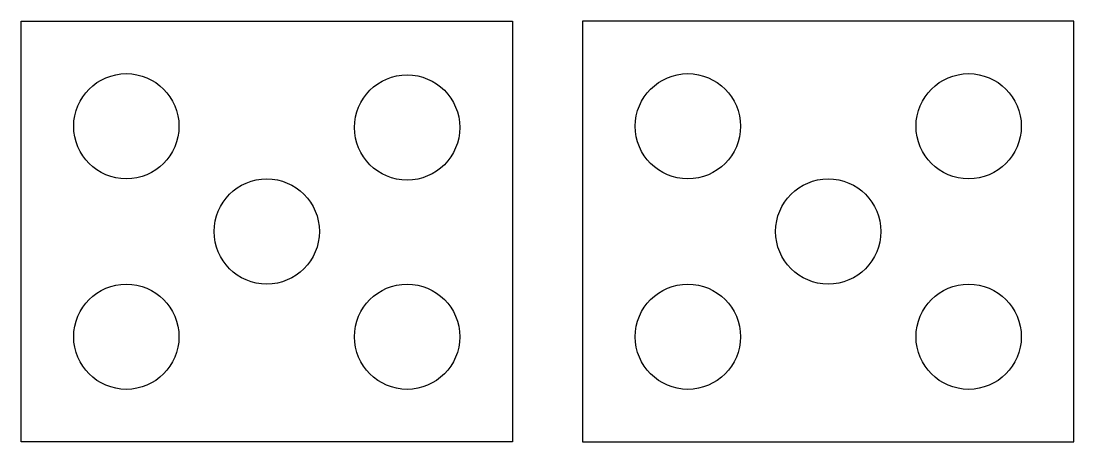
# Model space of a CAD drawing. Header units: millimetres. Extents: x 0 to 300, y 0 to 120.
import ezdxf

# ---------------------------------------------------------------- set-up
doc = ezdxf.new("R2010")
doc.units = ezdxf.units.MM

msp = doc.modelspace()

# ---------------------------------------------------------------- linework, layer by layer
for p, q in [((0, 90), (0, 120)), ((0, 120), (30, 120)), ((30, 120), (70, 120)), ((70, 120), (110, 120)), ((110, 120), (140, 120)), ((140, 120), (140, 0)), ((0, 30), (0, 90)), ((0, 0), (0, 30)), ((140, 0), (0, 0))]:
    msp.add_line(p, q)
msp.add_lwpolyline([(160, 0), (300, 0), (300, 120), (160, 120)], close=True)
for centre in [(190, 90), (270, 90), (30, 90), (110, 89.65), (70, 60), (230, 60), (190, 30), (270, 30), (30, 30), (110, 30)]:
    msp.add_circle(centre, 15)

doc.saveas('drawing.dxf')
